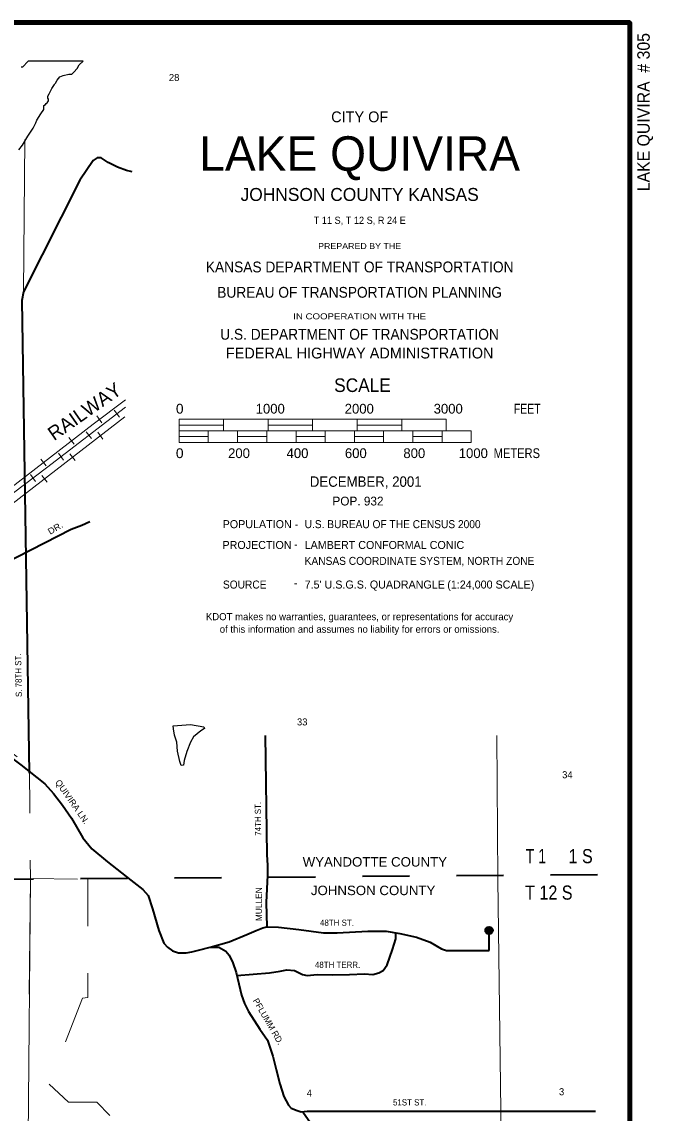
# Model space of a CAD drawing. Extents: x 1.21 to 5.14, y 8.35 to 12.28.
# Drawn here: x 3.796 to 5.139, y 9.958 to 12.282 of the extents above; entities that cross this region are included whole.
import ezdxf
from ezdxf.enums import TextEntityAlignment as Align

# ---------------------------------------------------------------- set-up
doc = ezdxf.new("R2010")
doc.units = 0
doc.header["$LTSCALE"] = 0.0053
doc.linetypes.add('DOT_DASHED', pattern=[7.7, 5, -1.2, 0.3, -1.2])
doc.linetypes.add('LONG_DASHED', pattern=[7.5, 6, -1.5])
for name, color, linetype, lineweight in [('14', 7, 'Continuous', 35), ('15', 7, 'Continuous', 13), ('17', 7, 'Continuous', 13), ('2', 7, 'DOT_DASHED', 35), ('25', 7, 'Continuous', 25), ('4', 7, 'LONG_DASHED', 13), ('48', 7, 'Continuous', 106), ('51', 7, 'Continuous', 13), ('57', 7, 'Continuous', 13)]:
    doc.layers.add(name, color=color, linetype=linetype, lineweight=lineweight)
for name, color, linetype in [('41', 7, 'Continuous'), ('45', 7, 'Continuous'), ('46', 7, 'Continuous'), ('49', 7, 'Continuous')]:
    doc.layers.add(name, color=color, linetype=linetype)

msp = doc.modelspace()

# ---------------------------------------------------------------- hatches: boundary and pattern name
at = {"layer": '14'}
msp.add_hatch(color=256, dxfattribs=at).paths.add_polyline_path([(4.79744, 10.34697, 1), (4.781726, 10.34697, 1)])

# ---------------------------------------------------------------- linework, layer by layer
for p, q in [((4.789583, 10.304167), (4.789583, 10.339394)), ((4.40303, 9.962121), (5.016288, 9.962121))]:
    msp.add_line(p, q, dxfattribs=at)
for points in [[(4.030492, 11.962689), (4.018182, 11.964962), (3.999432, 11.97197), (3.979356, 11.982576), (3.964205, 11.992045), (3.955871, 11.992045), (3.947727, 11.986174), (3.919318, 11.944886), (3.799242, 11.707008), (3.795833, 11.688068), (3.810985, 10.682197)], [(2.3125, 10.437689), (2.476515, 10.5), (2.799811, 10.637879), (3.208144, 10.816667), (3.442992, 10.967235), (3.900758, 11.201705)], [(3.900758, 11.201705), (3.923295, 11.210038), (3.940152, 11.217614)], [(3.394508, 10.936174), (3.420076, 10.939394), (3.445644, 10.938068), (3.462311, 10.935985), (3.492045, 10.924811), (3.728409, 10.748106), (3.793561, 10.699432), (3.844886, 10.65928), (3.862879, 10.638447), (3.882197, 10.613636), (3.901705, 10.585795), (3.925189, 10.544318), (3.944508, 10.520644), (3.977841, 10.492992), (4.027652, 10.454167)], [(4.313447, 10.761742), (4.316856, 10.508144), (4.317992, 10.485795), (4.317992, 10.464583), (4.31572, 10.406629), (4.316856, 10.354735)], [(4.027652, 10.454167), (4.05322, 10.433902), (4.064205, 10.421023), (4.073864, 10.392803), (4.086932, 10.347159), (4.097727, 10.320076), (4.105303, 10.311364), (4.116098, 10.303788), (4.129167, 10.299432), (4.145455, 10.299432), (4.157386, 10.301705), (4.171402, 10.304924), (4.196402, 10.311364), (4.214773, 10.311364), (4.229924, 10.302841), (4.236742, 10.294508), (4.244318, 10.277652), (4.251705, 10.257197), (4.263258, 10.20928), (4.269318, 10.191477), (4.27803, 10.174621), (4.302273, 10.136742), (4.318561, 10.113258)], [(4.196402, 10.311364), (4.236742, 10.322917), (4.274432, 10.338258), (4.294508, 10.346591), (4.308712, 10.352462), (4.316856, 10.354735), (4.341667, 10.353598), (4.385227, 10.348864), (4.437121, 10.341856), (4.466667, 10.341856), (4.531439, 10.345455), (4.570455, 10.345455), (4.599811, 10.34072), (4.635227, 10.332386), (4.664583, 10.32178), (4.688258, 10.307576), (4.698864, 10.304167), (4.789583, 10.304167)], [(4.25322, 10.250947), (4.322727, 10.257008), (4.345265, 10.260417), (4.35928, 10.262879), (4.375758, 10.261553), (4.392424, 10.253409), (4.40303, 10.250947), (4.424242, 10.253409), (4.457197, 10.252273), (4.492614, 10.253409), (4.524432, 10.254545), (4.542045, 10.253409), (4.555114, 10.257008), (4.564394, 10.261553), (4.572727, 10.273485), (4.58447, 10.306439), (4.591667, 10.328788), (4.591667, 10.334848), (4.591667, 10.341856)], [(4.318561, 10.113258), (4.329356, 10.079167), (4.336932, 10.050947), (4.344508, 10.020644), (4.35322, 9.993561), (4.362879, 9.975189), (4.368371, 9.968561), (4.381439, 9.963258), (4.389962, 9.960985), (4.40303, 9.962121)], [(4.393371, 9.960985), (4.431061, 9.906818)]]:
    msp.add_lwpolyline(points, dxfattribs=at)
msp.add_circle((4.789583, 10.34697), 0.007857, dxfattribs=at)
at = {"layer": '15'}
for p, q in [((3.802273, 12.031061), (3.799242, 11.707008)), ((4.806439, 10.761932), (4.808333, 10.455492)), ((3.809091, 9.89375), (3.813826, 10.456061)), ((3.811553, 10.210985), (3.813826, 10.456061)), ((4.814394, 9.065152), (4.814773, 9.963258))]:
    msp.add_line(p, q, dxfattribs=at)
at = {"layer": '17'}
for p, q in [((3.955114, 11.442614), (3.966098, 11.427841)), ((3.992235, 11.454545), (4.003409, 11.440152)), ((3.895644, 11.39678), (3.906818, 11.382197)), ((3.932765, 11.408902), (3.943939, 11.394318)), ((3.957197, 11.407765), (3.968371, 11.393182)), ((3.836174, 11.350758), (3.847538, 11.336364)), ((3.873485, 11.363068), (3.884659, 11.348485)), ((3.897727, 11.361742), (3.909091, 11.347348)), ((3.813826, 11.317614), (3.824811, 11.30303)), ((3.838447, 11.315909), (3.849811, 11.301326))]:
    msp.add_line(p, q, dxfattribs=at)
for points in [[(2.309848, 10.472538), (2.44697, 10.52178), (2.562879, 10.570076), (2.792045, 10.668939), (2.97197, 10.747538), (3.094886, 10.80303), (3.175758, 10.841667), (3.226515, 10.867045), (3.279545, 10.900758), (3.31572, 10.926136), (3.494697, 11.063826), (3.686553, 11.210038), (3.848295, 11.332008), (4.015909, 11.461174)], [(3.039394, 10.794508), (3.090152, 10.81875), (3.204735, 10.876705), (3.279545, 10.921402), (3.314583, 10.947917), (3.507955, 11.092803), (3.750568, 11.272727), (3.947159, 11.425), (4.015909, 11.476894)], [(3.314583, 10.947917), (3.507955, 11.092803), (3.750568, 11.272727), (3.947159, 11.425), (4.015909, 11.476894)], [(3.31572, 10.926136), (3.494697, 11.063826), (3.686553, 11.210038), (3.848295, 11.332008), (4.015909, 11.461174)], [(2.310795, 10.459091), (2.509848, 10.533712), (2.730492, 10.626705), (2.932008, 10.714962), (3.086553, 10.784848), (3.191477, 10.83447), (3.239773, 10.862121), (3.312121, 10.908144), (3.522348, 11.061553), (3.758902, 11.242614), (4.014773, 11.44053)], [(3.312121, 10.908144), (3.522348, 11.061553), (3.758902, 11.242614), (4.014773, 11.44053)]]:
    msp.add_lwpolyline(points, dxfattribs=at)
at = {"layer": '2'}
msp.add_line((5.020265, 10.465341), (3.353598, 10.452462), dxfattribs=at)
at = {"layer": '25', "lineweight": 35}
msp.add_line((3.997917, 12.278977), (4.000947, 12.281818), dxfattribs=at)
at = {"layer": '25'}
for points in [[(3.789205, 12.00947), (3.797348, 12.019318), (3.808144, 12.038636), (3.819508, 12.055114), (3.825379, 12.066477), (3.827841, 12.072159), (3.836364, 12.085606), (3.842614, 12.095455), (3.842614, 12.098864), (3.842803, 12.103598), (3.846023, 12.105871), (3.847538, 12.108144), (3.849811, 12.109091), (3.852273, 12.113826), (3.852462, 12.117045), (3.851136, 12.119318), (3.851326, 12.123864), (3.853788, 12.128409), (3.859848, 12.139583), (3.864962, 12.148485), (3.865909, 12.149811), (3.867045, 12.150947), (3.870833, 12.157765), (3.876894, 12.164394), (3.883712, 12.167424), (3.895644, 12.170455), (3.899053, 12.170644), (3.902273, 12.170265), (3.904545, 12.172348), (3.906061, 12.174432), (3.913068, 12.182386), (3.917992, 12.190341), (3.925947, 12.198295)], [(3.925947, 12.198295), (3.80928, 12.198106), (3.79678, 12.185227), (3.794508, 12.185227)]]:
    msp.add_lwpolyline(points, dxfattribs=at)
msp.add_lwpolyline([(4.117614, 10.782386), (4.154167, 10.785417), (4.182576, 10.780682), (4.18447, 10.777083), (4.176326, 10.77178), (4.161174, 10.75928), (4.154167, 10.747727), (4.14697, 10.72803), (4.14072, 10.708523), (4.139962, 10.698674), (4.134659, 10.697917), (4.131818, 10.706818), (4.126515, 10.728977), (4.125758, 10.747727), (4.120265, 10.762879), (4.118561, 10.776136)], close=True, dxfattribs=at)
at = {"layer": '4'}
for points in [[(2.809091, 10.650947), (2.810227, 10.653409), (2.966856, 10.721402), (3.053598, 10.760985), (3.20322, 10.826515), (3.231629, 10.845455), (3.318371, 10.900758), (3.437879, 10.976705), (3.506629, 11.013636), (3.522159, 10.964962), (3.530303, 10.94053), (3.545833, 10.89697), (3.811932, 10.69678), (3.813826, 10.457386), (3.935985, 10.45625)], [(3.935985, 10.45625), (3.936174, 10.203977), (3.924621, 10.20303), (3.854167, 10.019318)], [(3.854167, 10.019318), (3.894886, 9.98125), (3.955492, 9.981061), (3.983144, 9.952652)]]:
    msp.add_lwpolyline(points, dxfattribs=at)
at = {"layer": '48'}
msp.add_lwpolyline([(1.206439, 8.397538), (1.206439, 12.280114), (5.089015, 12.280114), (5.089015, 8.397538)], close=True, dxfattribs=at)
at = {"layer": '51'}
for p, q in [((4.130303, 11.423106), (4.225, 11.423106)), ((4.319697, 11.423106), (4.414394, 11.423106)), ((4.509091, 11.423106), (4.603788, 11.423106)), ((4.130303, 11.398485), (4.192424, 11.398485)), ((4.254735, 11.398485), (4.316856, 11.398485)), ((4.378977, 11.398485), (4.441098, 11.398485)), ((4.50322, 11.398485), (4.565341, 11.398485)), ((4.627462, 11.398485), (4.689583, 11.398485))]:
    msp.add_line(p, q, dxfattribs=at)
for points in [[(4.130303, 11.410795), (4.225, 11.410795), (4.225, 11.435417), (4.130303, 11.435417)], [(4.225, 11.410795), (4.319697, 11.410795), (4.319697, 11.435417), (4.225, 11.435417)], [(4.319697, 11.410795), (4.414394, 11.410795), (4.414394, 11.435417), (4.319697, 11.435417)], [(4.414394, 11.410795), (4.509091, 11.410795), (4.509091, 11.435417), (4.414394, 11.435417)], [(4.509091, 11.410795), (4.603788, 11.410795), (4.603788, 11.435417), (4.509091, 11.435417)], [(4.603788, 11.410795), (4.698485, 11.410795), (4.698485, 11.435417), (4.603788, 11.435417)], [(4.130303, 11.386174), (4.192424, 11.386174), (4.192424, 11.410795), (4.130303, 11.410795)], [(4.192424, 11.386174), (4.254735, 11.386174), (4.254735, 11.410795), (4.192424, 11.410795)], [(4.254735, 11.386174), (4.316856, 11.386174), (4.316856, 11.410795), (4.254735, 11.410795)], [(4.316856, 11.386174), (4.378977, 11.386174), (4.378977, 11.410795), (4.316856, 11.410795)], [(4.378977, 11.386174), (4.441098, 11.386174), (4.441098, 11.410795), (4.378977, 11.410795)], [(4.441098, 11.386174), (4.50322, 11.386174), (4.50322, 11.410795), (4.441098, 11.410795)], [(4.50322, 11.386174), (4.565341, 11.386174), (4.565341, 11.410795), (4.50322, 11.410795)], [(4.565341, 11.386174), (4.627462, 11.386174), (4.627462, 11.410795), (4.565341, 11.410795)], [(4.627462, 11.386174), (4.689583, 11.386174), (4.689583, 11.410795), (4.627462, 11.410795)], [(4.689583, 11.386174), (4.751705, 11.386174), (4.751705, 11.410795), (4.689583, 11.410795)]]:
    msp.add_lwpolyline(points, close=True, dxfattribs=at)
at = {"layer": '57'}
msp.add_line((4.814773, 9.963258), (4.808333, 10.455492), dxfattribs=at)

# ---------------------------------------------------------------- texts
at = {"layer": '17'}
msp.add_text('RAILWAY', height=0.02974, rotation=35, dxfattribs=at).set_placement((3.93759, 11.440059), align=Align.CENTER)
at = {"layer": '41', "width": 1.05}
for s, p in [('WYANDOTTE COUNTY', (4.546686, 10.482955)), ('JOHNSON COUNTY', (4.542992, 10.422159))]:
    msp.add_text(s, height=0.02008, dxfattribs=at).set_placement(p, align=Align.CENTER)
at = {"layer": '45'}
for s, p in [('28', (4.119697, 12.155871)), ('33', (4.39214, 10.783523)), ('34', (4.95625, 10.671023)), ('4', (4.407386, 9.993182)), ('3', (4.943939, 9.996023))]:
    msp.add_text(s, height=0.01496, dxfattribs=at).set_placement(p, align=Align.CENTER)
at = {"layer": '46'}
for s, width, p in [('T 1', 0.75, (4.889299, 10.490152)), ('1 S', 0.85, (4.98447, 10.490152)), ('T 12 S', 0.85, (4.916761, 10.4125))]:
    msp.add_text(s, height=0.03011, dxfattribs=dict(at, width=width)).set_placement(p, align=Align.CENTER)
at = {"layer": '48', "width": 0.95}
msp.add_text('LAKE QUIVIRA  # 305', height=0.02651, rotation=90, dxfattribs=at).set_placement((5.131439, 12.089489), align=Align.CENTER)
at = {"layer": '49'}
for s, rotation, width, p in [(' DR.', 30.763, 1.1, (3.868011, 11.196557)), ('S. 78TH ST.', 91.151, 0.95, (3.795087, 10.890492)), ('QUIVIRA LN.', 305, 1.05, (3.89767, 10.61706)), ('74TH ST.', 90.447, 0.95, (4.304645, 10.584702))]:
    msp.add_text(s, height=0.01326, rotation=rotation, dxfattribs=dict(at, width=width)).set_placement(p, align=Align.CENTER)
for s, rotation, p in [('MULLEN', 90, (4.306439, 10.402841)), ('PFLUMM RD.', 300, (4.314171, 10.149905))]:
    msp.add_text(s, height=0.01326, rotation=rotation, dxfattribs=at).set_placement(p, align=Align.CENTER)
at = {"layer": '49', "width": 0.95}
for s, p in [('48TH ST.', (4.466098, 10.356818)), ('48TH TERR.', (4.467424, 10.267235)), ('51ST ST.', (4.620833, 9.974242))]:
    msp.add_text(s, height=0.01326, dxfattribs=at).set_placement(p, align=Align.CENTER)
at = {"layer": '51'}
for s, height, p in [('CITY OF', 0.02301, (4.514489, 12.067992)), ('LAKE QUIVIRA', 0.07347, (4.514299, 11.964583)), ('JOHNSON COUNTY KANSAS', 0.02761, (4.514394, 11.900379)), ('FEDERAL HIGHWAY ADMINISTRATION', 0.02301, (4.514394, 11.564962)), ('KDOT makes no warranties, guarantees, or representations for accuracy', 0.01519, (4.51411, 11.007576)), ('of this information and assumes no liability for errors or omissions.', 0.01519, (4.514205, 10.980871))]:
    msp.add_text(s, height=height, dxfattribs=at).set_placement(p, align=Align.CENTER)
for s, height, width, p in [('T 11 S, T 12 S, R 24 E', 0.01534, 0.95, (4.514583, 11.851515)), ('PREPARED BY THE', 0.01278, 1.1, (4.514299, 11.797917)), ('KANSAS DEPARTMENT OF TRANSPORTATION', 0.02301, 0.95, (4.514394, 11.748295)), ('BUREAU OF TRANSPORTATION PLANNING', 0.02301, 0.95, (4.514299, 11.694318)), ('IN COOPERATION WITH THE', 0.01278, 1.2, (4.514394, 11.648295)), ('U.S. DEPARTMENT OF TRANSPORTATION', 0.02301, 0.95, (4.51411, 11.604924))]:
    msp.add_text(s, height=height, dxfattribs=dict(at, width=width)).set_placement(p, align=Align.CENTER)
for s, height, width, p in [('SCALE', 0.02898, 0.95, (4.460038, 11.493561)), ('0', 0.02083, 1.05, (4.123485, 11.447538)), ('FEET', 0.02083, 0.8, (4.842424, 11.447538)), ('0', 0.02083, 1.05, (4.123485, 11.352841)), ('METERS', 0.02083, 0.85, (4.799432, 11.352841)), ('DECEMBER, 2001', 0.02216, 0.95, (4.408333, 11.291667)), ('U.S. BUREAU OF THE CENSUS 2000', 0.01705, 0.95, (4.397348, 11.203598)), ('KANSAS COORDINATE SYSTEM,', 0.01705, 0.95, (4.397348, 11.125379)), ('NORTH ZONE', 0.01705, 0.95, (4.742992, 11.125379)), ('SOURCE ', 0.01705, 0.95, (4.223485, 11.075))]:
    msp.add_text(s, height=height, dxfattribs=dict(at, width=width)).set_placement(p)
for s, height, p in [('1000', 0.02083, (4.293182, 11.447538)), ('2000', 0.02083, (4.482576, 11.447538)), ('3000', 0.02083, (4.67178, 11.447538)), ('200', 0.02083, (4.23447, 11.352841)), ('400', 0.02083, (4.358902, 11.352841)), ('600', 0.02083, (4.482955, 11.352841)), ('800', 0.02083, (4.607386, 11.352841)), ('1000', 0.02083, (4.725189, 11.352841)), ('POP. 932', 0.01875, (4.456439, 11.251894)), ('POPULATION -', 0.01705, (4.222917, 11.203598)), ('PROJECTION ', 0.01705, (4.222538, 11.15928)), ('-', 0.01705, (4.374811, 11.160606)), ('LAMBERT CONFORMAL CONIC', 0.01705, (4.397348, 11.15928)), ('-', 0.01705, (4.374432, 11.07822)), ("7.5' U.S.G.S. QUADRANGLE", 0.01705, (4.397348, 11.075)), ('(1:24,000 SCALE)', 0.01705, (4.700758, 11.075))]:
    msp.add_text(s, height=height, dxfattribs=at).set_placement(p)

doc.saveas('drawing.dxf')
